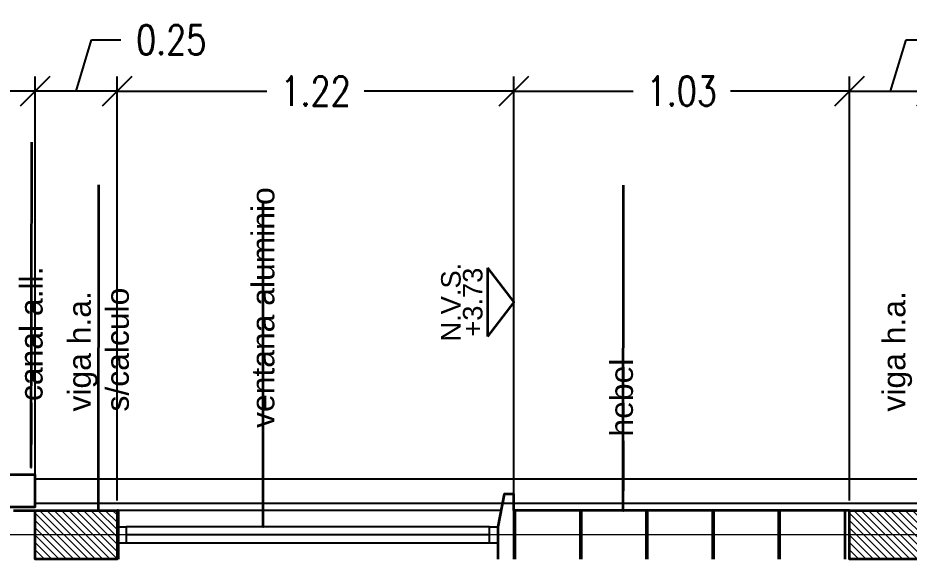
# Model space of a CAD drawing. Header units: metres. Extents: x 45 to 666, y -23 to 325.
# Drawn here: x 626.38 to 629.116, y 50.064 to 51.727 of the extents above; entities that cross this region are included whole.
import ezdxf
from ezdxf.enums import TextEntityAlignment as Align

# ---------------------------------------------------------------- set-up
doc = ezdxf.new("R2010")
doc.units = ezdxf.units.M
doc.header["$LTSCALE"] = 5
doc.header["$MEASUREMENT"] = 0
doc.layers.get('0').update_dxf_attribs({"color": 30})
doc.layers.get('DEFPOINTS').update_dxf_attribs({"color": 210})
for name, color, linetype, lineweight in [('A-ANNO-DIMS', 3, 'Continuous', 18), ('A-ANNO-NOTE', 7, 'Continuous', 35), ('A-ANNO-SYMB', 3, 'Continuous', 18), ('A-ELEV-MBE1', 7, 'Continuous', 35), ('A-ELEV-MBE2', 4, 'Continuous', 25), ('A-GLAZ-FULL', 4, 'Continuous', 25), ('A-WALL-FULL', 7, 'Continuous', 35), ('A-WALL-FULL-EXTR', 7, 'Continuous', 35), ('A-WALL-PATT', 8, 'Continuous', 18)]:
    doc.layers.add(name, color=color, linetype=linetype, lineweight=lineweight)
doc.styles.add('E-ARIAL', font='arial.ttf')
doc.styles.add('E-ROMANS', font='romans.shx', dxfattribs={"width": 0.8})
doc.dimstyles.new('E-0050_TICK_18', dxfattribs={"dimscale": 0.001, "dimtxt": 90, "dimasz": 90, "dimexe": 45, "dimexo": 30, "dimgap": 45, "dimtad": 0, "dimzin": 0, "dimdsep": 46, "dimtxsty": 'E-ROMANS', "dimblk": 'OBLIQUE', "dimcen": 45, "dimclrd": 256, "dimclre": 256, "dimclrt": 256, "dimadec": 0, "dimazin": 0, "dimtfac": 1, "dimtmove": 1, "dimatfit": 3, "dimldrblk": 'OPEN90', "dimfxl": 1, "dimtfill": 1, "dimtolj": 1, "dimtzin": 0, "dimarcsym": 0})
doc.dimstyles.new('E-0200_TICK_12', dxfattribs={"dimscale": 0.001, "dimtxt": 240, "dimasz": 240, "dimexe": 120, "dimexo": 80, "dimgap": 120, "dimtad": 0, "dimzin": 0, "dimdsep": 46, "dimtxsty": 'E-ROMANS', "dimblk": 'OBLIQUE', "dimcen": 120, "dimclrd": 256, "dimclre": 256, "dimclrt": 256, "dimadec": 0, "dimazin": 0, "dimtfac": 1, "dimtmove": 1, "dimatfit": 3, "dimldrblk": 'OPEN90', "dimfxl": 1, "dimtfill": 1, "dimtolj": 1, "dimtzin": 0, "dimlwd": -1, "dimarcsym": 0})

# ---------------------------------------------------------------- blocks, each defined once
blk = doc.blocks.new('TAG-LEVEL-CO')
for points in [[(0.3520724441553682, 0.2717446998826745), (-0.3520724441553682, 0.2717446998826745)], [(0.3520724441553682, 0.2717446998826745), (0, 0), (-0.3520724441553682, 0.2717446998826745)]]:
    blk.add_lwpolyline(points)
at = {"style": 'E-ARIAL'}
for tag, p in [('N.P.T.', (0, 0.4855837520806574)), ('%%P0,00', (0, 0.2624009185367413))]:
    blk.add_attdef(tag, text='', height=0.2, dxfattribs=at).set_placement(p, align=Align.BOTTOM_CENTER)
blk = doc.blocks.new('_Oblique')
at = {"color": 0, "linetype": 'ByBlock', "lineweight": -2}
blk.add_line((-0.5, -0.5), (0.5, 0.5), dxfattribs=at)
blk = doc.blocks.new('*D574')
at = {"layer": 'A-ANNO-DIMS', "lineweight": -2, "transparency": 16777216}
for p, q in [((629.0589255912341, 51.50201347637912), (629.1061755912341, 51.65951347637912)), ((629.1061755912341, 51.65951347637912), (629.1961755912341, 51.65951347637912)), ((628.932925591234, 50.24420519101446), (628.932925591234, 51.54701347637912)), ((629.1849255912341, 50.24420519101446), (629.1849255912341, 51.54701347637912)), ((628.932925591234, 51.50201347637912), (629.1849255912341, 51.50201347637912))]:
    blk.add_line(p, q, dxfattribs=at)
at = {"layer": 'DEFPOINTS', "color": 0, "transparency": 16777216}
for p in [(629.1849255912341, 51.50201347637912), (628.932925591234, 50.21420519101446), (629.1849255912341, 50.21420519101446)]:
    blk.add_point(p, dxfattribs=at)
at = {"layer": 'A-ANNO-DIMS', "lineweight": -2, "transparency": 16777216, "xscale": 0.09, "yscale": 0.09, "zscale": 0.09, "rotation": 180}
blk.add_blockref('_Oblique', (628.932925591234, 51.50201347637912), dxfattribs=at)
at = {"layer": 'A-ANNO-DIMS', "lineweight": -2, "transparency": 16777216, "xscale": 0.09, "yscale": 0.09, "zscale": 0.09}
blk.add_blockref('_Oblique', (629.1849255912341, 51.50201347637912), dxfattribs=at)
at = {"layer": 'A-ANNO-DIMS', "transparency": 16777216, "insert": (629.3508898769484, 51.65951347637912), "char_height": 0.09, "attachment_point": 5, "style": 'E-ROMANS', "bg_fill": 3, "box_fill_scale": 1.25, "bg_fill_color": 256, "bg_fill_true_color": 13158600, "bg_fill_transparency": 0}
blk.add_mtext('\\A1;0.25', dxfattribs=at)
blk = doc.blocks.new('_Open90')
at = {"color": 0, "linetype": 'ByBlock', "lineweight": -2}
for p, q in [((-0.5, 0.5), (0, 0)), ((0, 0), (-1, 0)), ((0, 0), (-0.5, -0.5))]:
    blk.add_line(p, q, dxfattribs=at)
blk = doc.blocks.new('*D575')
at = {"layer": 'A-ANNO-DIMS', "lineweight": -2, "transparency": 16777216}
for p, q in [((627.9029255912341, 50.24420519101446), (627.9029255912341, 51.54701347637912)), ((628.932925591234, 50.24420519101446), (628.932925591234, 51.54701347637912)), ((627.9029255912341, 51.50201347637912), (628.2683541626626, 51.50201347637912)), ((628.932925591234, 51.50201347637912), (628.5674970198055, 51.50201347637912))]:
    blk.add_line(p, q, dxfattribs=at)
at = {"layer": 'DEFPOINTS', "color": 0, "transparency": 16777216}
for p in [(627.9029255912341, 51.50201347637912), (627.9029255912341, 50.21420519101446), (628.932925591234, 50.21420519101446)]:
    blk.add_point(p, dxfattribs=at)
at = {"layer": 'A-ANNO-DIMS', "lineweight": -2, "transparency": 16777216, "xscale": 0.09, "yscale": 0.09, "zscale": 0.09, "rotation": 180}
blk.add_blockref('_Oblique', (627.9029255912341, 51.50201347637912), dxfattribs=at)
at = {"layer": 'A-ANNO-DIMS', "lineweight": -2, "transparency": 16777216, "xscale": 0.09, "yscale": 0.09, "zscale": 0.09}
blk.add_blockref('_Oblique', (628.932925591234, 51.50201347637912), dxfattribs=at)
at = {"layer": 'A-ANNO-DIMS', "transparency": 16777216, "insert": (628.417925591234, 51.50201347637912), "char_height": 0.09, "attachment_point": 5, "style": 'E-ROMANS', "bg_fill": 3, "box_fill_scale": 1.25, "bg_fill_color": 256, "bg_fill_true_color": 13158600, "bg_fill_transparency": 0}
blk.add_mtext('\\A1;1.03', dxfattribs=at)
blk = doc.blocks.new('*D576')
at = {"layer": 'A-ANNO-DIMS', "lineweight": -2, "transparency": 16777216}
for p, q in [((626.6849255912342, 50.24420519101446), (626.6849255912342, 51.54701347637909)), ((627.9029255912335, 50.24420519101449), (627.9029255912335, 51.54701347637909)), ((626.6849255912342, 51.50201347637909), (627.1443541626624, 51.50201347637909)), ((627.9029255912335, 51.50201347637909), (627.4434970198052, 51.50201347637909))]:
    blk.add_line(p, q, dxfattribs=at)
at = {"layer": 'DEFPOINTS', "color": 0, "transparency": 16777216}
for p in [(626.6849255912342, 51.50201347637909), (626.6849255912342, 50.21420519101446), (627.9029255912335, 50.21420519101449)]:
    blk.add_point(p, dxfattribs=at)
at = {"layer": 'A-ANNO-DIMS', "lineweight": -2, "transparency": 16777216, "xscale": 0.09, "yscale": 0.09, "zscale": 0.09, "rotation": 180}
blk.add_blockref('_Oblique', (626.6849255912342, 51.50201347637909), dxfattribs=at)
at = {"layer": 'A-ANNO-DIMS', "lineweight": -2, "transparency": 16777216, "xscale": 0.09, "yscale": 0.09, "zscale": 0.09}
blk.add_blockref('_Oblique', (627.9029255912335, 51.50201347637909), dxfattribs=at)
at = {"layer": 'A-ANNO-DIMS', "transparency": 16777216, "insert": (627.2939255912338, 51.50201347637909), "char_height": 0.09, "attachment_point": 5, "style": 'E-ROMANS', "bg_fill": 3, "box_fill_scale": 1.25, "bg_fill_color": 256, "bg_fill_true_color": 13158600, "bg_fill_transparency": 0}
blk.add_mtext('\\A1;1.22', dxfattribs=at)
blk = doc.blocks.new('*D577')
at = {"layer": 'A-ANNO-DIMS', "lineweight": -2, "transparency": 16777216}
for p, q in [((626.5589255912341, 51.50201347637912), (626.6061755912341, 51.65951347637912)), ((626.6061755912341, 51.65951347637912), (626.6961755912341, 51.65951347637912)), ((626.432925591234, 50.24420519101446), (626.432925591234, 51.54701347637912)), ((626.6849255912342, 50.24420519101443), (626.6849255912342, 51.54701347637912)), ((626.6849255912342, 51.50201347637912), (626.432925591234, 51.50201347637912))]:
    blk.add_line(p, q, dxfattribs=at)
at = {"layer": 'DEFPOINTS', "color": 0, "transparency": 16777216}
for p in [(626.432925591234, 51.50201347637912), (626.432925591234, 50.21420519101446), (626.6849255912342, 50.21420519101443)]:
    blk.add_point(p, dxfattribs=at)
at = {"layer": 'A-ANNO-DIMS', "lineweight": -2, "transparency": 16777216, "xscale": 0.09, "yscale": 0.09, "zscale": 0.09, "rotation": 180}
blk.add_blockref('_Oblique', (626.432925591234, 51.50201347637912), dxfattribs=at)
at = {"layer": 'A-ANNO-DIMS', "lineweight": -2, "transparency": 16777216, "xscale": 0.09, "yscale": 0.09, "zscale": 0.09}
blk.add_blockref('_Oblique', (626.6849255912342, 51.50201347637912), dxfattribs=at)
at = {"layer": 'A-ANNO-DIMS', "transparency": 16777216, "insert": (626.8508898769484, 51.65951347637912), "char_height": 0.09, "attachment_point": 5, "style": 'E-ROMANS', "bg_fill": 3, "box_fill_scale": 1.25, "bg_fill_color": 256, "bg_fill_true_color": 13158600, "bg_fill_transparency": 0}
blk.add_mtext('\\A1;0.25', dxfattribs=at)
blk = doc.blocks.new('*D592')
at = {"layer": 'A-ANNO-DIMS', "lineweight": -2, "transparency": 16777216}
for p, q in [((623.432925591234, 47.42649542217545), (623.432925591234, 51.54701347637889)), ((626.432925591234, 50.24420519101443), (626.432925591234, 51.54701347637889)), ((623.432925591234, 51.50201347637889), (624.7782113055198, 51.50201347637889)), ((626.432925591234, 51.50201347637889), (625.0876398769483, 51.50201347637889))]:
    blk.add_line(p, q, dxfattribs=at)
at = {"layer": 'DEFPOINTS', "color": 0, "transparency": 16777216}
for p in [(623.432925591234, 51.50201347637889), (626.432925591234, 50.21420519101443), (623.432925591234, 47.39649542217545)]:
    blk.add_point(p, dxfattribs=at)
at = {"layer": 'A-ANNO-DIMS', "lineweight": -2, "transparency": 16777216, "xscale": 0.09, "yscale": 0.09, "zscale": 0.09, "rotation": 180}
blk.add_blockref('_Oblique', (623.432925591234, 51.50201347637889), dxfattribs=at)
at = {"layer": 'A-ANNO-DIMS', "lineweight": -2, "transparency": 16777216, "xscale": 0.09, "yscale": 0.09, "zscale": 0.09}
blk.add_blockref('_Oblique', (626.432925591234, 51.50201347637889), dxfattribs=at)
at = {"layer": 'A-ANNO-DIMS', "transparency": 16777216, "insert": (624.932925591234, 51.50201347637889), "char_height": 0.09, "attachment_point": 5, "style": 'E-ROMANS', "bg_fill": 3, "box_fill_scale": 1.25, "bg_fill_color": 256, "bg_fill_true_color": 13158600, "bg_fill_transparency": 0}
blk.add_mtext('\\A1;3.00', dxfattribs=at)

msp = doc.modelspace()

# ---------------------------------------------------------------- hatches: boundary and pattern name
at = {"layer": 'A-WALL-PATT'}
h = msp.add_hatch(dxfattribs=at)
h.set_pattern_fill('LINE', color=256, scale=0.005, angle=494.9999999999999, style=0)
h.set_pattern_definition([(134.9999999999999, (698.9186939494945, -76.72320084006897), (-0.01122532015133644, -0.01122532015133644), [])])
h.paths.add_polyline_path([(626.432925591234, 50.13920519101436), (626.432925591234, 50.06420519101434), (626.684925591234, 50.06420519101431), (626.6849255912341, 50.1392051910143)])
h.paths.add_polyline_path([(626.432925591234, 50.21420519101437), (626.432925591234, 50.13920519101433), (626.684925591234, 50.13920519101436), (626.684925591234, 50.21420519101434)])
h = msp.add_hatch(dxfattribs=at)
h.set_pattern_fill('LINE', color=256, scale=0.005, angle=494.9999999999999, style=0)
h.set_pattern_definition([(134.9999999999999, (701.4186939494944, -76.72320084006894), (-0.01122532015133644, -0.01122532015133644), [])])
h.paths.add_polyline_path([(628.932925591234, 50.13920519101438), (628.932925591234, 50.06420519101437), (629.184925591234, 50.06420519101434), (629.184925591234, 50.13920519101433)])
h.paths.add_polyline_path([(628.932925591234, 50.2142051910144), (628.932925591234, 50.13920519101436), (629.184925591234, 50.13920519101438), (629.184925591234, 50.21420519101437)])

# ---------------------------------------------------------------- linework, layer by layer
at = {"layer": 'A-ANNO-SYMB', "ltscale": 2}
msp.add_lwpolyline([(633.3241967898144, 50.13920519101447), (621.8616135462602, 50.13920519101447)], dxfattribs=at)
at = {"layer": 'A-ELEV-MBE1'}
msp.add_line((626.3672509064693, 50.21420519101446), (626.432925591234, 50.21420519101446), dxfattribs=at)
at = {"layer": 'A-ELEV-MBE2'}
for points in [[(626.432400957953, 50.31148918443742), (630.632925591234, 50.31148918443736)], [(626.432400957953, 50.23648918443743), (630.632925591234, 50.2364891844374)]]:
    msp.add_lwpolyline(points, dxfattribs=at)
at = {"layer": 'A-GLAZ-FULL'}
for p, q in [((627.8629259605999, 50.21406009372073), (626.6879255912341, 50.21420519101446)), ((627.8279255912336, 50.16391129190752), (626.7129255912341, 50.16391129190748)), ((627.8279255912336, 50.13891129190752), (626.7129255912341, 50.13891129190748)), ((627.8279255912336, 50.11391129190754), (626.7129255912341, 50.1139112919075))]:
    msp.add_line(p, q, dxfattribs=at)
for points in [[(626.6879255912343, 50.16391129190748), (626.7129255912341, 50.16391129190748), (626.7129255912341, 50.1139112919075), (626.6879255912343, 50.1139112919075)], [(627.8529255912335, 50.11391129190754), (627.8279255912336, 50.11391129190754), (627.8279255912336, 50.16391129190752), (627.8529255912335, 50.16391129190752)]]:
    msp.add_lwpolyline(points, dxfattribs=at)
at = {"layer": 'A-WALL-FULL'}
for points in [[(626.6849255912342, 50.21420519101443), (626.6849255912342, 50.06420519101439), (626.432925591234, 50.06420519101439), (626.432925591234, 50.21420519101443), (626.6849255912342, 50.21420519101443)], [(629.1849255912341, 50.21420519101446), (629.1849255912341, 50.06420519101442), (628.932925591234, 50.06420519101442), (628.932925591234, 50.21420519101446), (629.1849255912341, 50.21420519101446)]]:
    msp.add_lwpolyline(points, dxfattribs=at)
at = {"layer": 'A-WALL-FULL-EXTR'}
for p, q in [((626.6879255912341, 50.21420519101437), (626.6849255912342, 50.21420519101437)), ((626.6879255912341, 50.21420519101437), (626.6879255912341, 50.06420519101439)), ((628.932925591234, 50.21420519101446), (627.9029255912341, 50.21420519101449)), ((627.9029255912341, 50.21420519101446), (627.9029255912341, 50.06420519101448)), ((627.9059255912341, 50.21420519101446), (627.9059255912341, 50.06420519101448)), ((628.1059255912342, 50.21420519101446), (628.1059255912342, 50.06420519101448)), ((628.1089255912341, 50.21420519101446), (628.1089255912341, 50.06420519101448)), ((628.3089255912341, 50.21420519101451), (628.3089255912341, 50.06420519101451)), ((628.3119255912341, 50.21420519101451), (628.3119255912341, 50.06420519101451)), ((628.5119255912341, 50.21420519101446), (628.5119255912341, 50.06420519101448)), ((628.514925591234, 50.21420519101446), (628.514925591234, 50.06420519101448)), ((628.7149255912341, 50.21420519101446), (628.7149255912341, 50.06420519101448)), ((628.717925591234, 50.21420519101446), (628.717925591234, 50.06420519101448)), ((628.917925591234, 50.21420519101446), (628.917925591234, 50.06420519101448))]:
    msp.add_line(p, q, dxfattribs=at)
msp.add_lwpolyline([(626.312400957953, 50.34420519101448), (626.312400957953, 50.3242051910145), (626.432400957953, 50.3242051910145), (626.432400957953, 50.22420519101445), (626.2924009579529, 50.22420519101445)], dxfattribs=at)

# ---------------------------------------------------------------- block references
at = {"layer": 'A-ANNO-NOTE', "xscale": 0.3000000000000114, "yscale": 0.3000000000000114, "zscale": 0.3000000000000114, "rotation": 90}
msp.add_blockref('TAG-LEVEL-CO', (627.9029255912341, 50.85361569230972), dxfattribs=at).add_auto_attribs({'%%P0,00': '+3.73', 'N.P.T.': 'N.V.S.'})

# ---------------------------------------------------------------- texts
at = {"layer": 'A-ANNO-NOTE', "char_height": 0.07, "attachment_point": 4, "rotation": 89.99999999999997, "style": 'E-ARIAL'}
for s, insert in [('ventana aluminio', (627.1329524350348, 50.46741617659012)), ('canal a.ll.', (626.4216163408603, 50.5499860281013)), ('viga h.a.\\Ps/calculo', (626.6279022410965, 50.51771007569707)), ('viga h.a.\\Ps/calculo', (629.1279022410965, 50.51771007569707)), ('hebel', (628.2335043220185, 50.44092792454472))]:
    msp.add_mtext(s, dxfattribs=dict(at, insert=insert))

# ---------------------------------------------------------------- leaders
at = {"layer": 'A-ANNO-NOTE', "annotation_type": 0, "has_hookline": 1, "hookline_direction": 0}
for points, text_width, horizontal_direction in [([(626.4214977132966, 50.3455225889808), (626.4216796174508, 50.48610608225073), (626.4216220324587, 50.54424015917311)], 0.4008049113233288, (5.510728592200698e-16, 1, 0)), ([(627.1329255912341, 50.16391129190751), (627.1330157116254, 50.40353623073955), (627.1329581266332, 50.46167030766193)], 0.7344747612551161, (5.510728592200698e-16, 1, 0)), ([(626.6278753972958, 50.21420519101446), (626.6279655176872, 50.45383012984649), (626.6279079326949, 50.51196420676888)], 0.3738267394270123, (5.510728592200698e-16, 1, 0)), ([(628.238218583813, 50.21296499633701), (628.2382991814227, 50.42726940631854), (628.2385368643313, 50.27458698747952)], 0.2259481582537518, (5.510728592200698e-16, 1, 0)), ([(626.582925591234, 49.01170519101439), (626.1926194804927, 48.99333433162496), (626.1925618955005, 49.05146840854734)], 1.000723055934516, (2.281676366941432e-15, 1, 0))]:
    msp.add_leader(points, dimstyle='E-0200_TICK_12', override={"dimasz": 0.2, "dimtad": 0, "dimldrblk": 'Open90'}, dxfattribs=dict(at, text_width=text_width, horizontal_direction=horizontal_direction))

# ---------------------------------------------------------------- next in the draw order: dimensions: what is measured, and where the dimension line sits
at = {"layer": 'A-ANNO-DIMS'}
dim = msp.add_linear_dim(base=(629.1849255912341, 51.50201347637912), p1=(628.932925591234, 50.21420519101446), p2=(629.1849255912341, 50.21420519101446), dimstyle='E-0050_TICK_18', dxfattribs=at)
dim.commit()
dim.dimension.update_dxf_attribs({"geometry": '*D574', "text_midpoint": (629.2411755912341, 51.65951347637912)})

# ---------------------------------------------------------------- next in the draw order: dimensions: what is measured, and where the dimension line sits
dim = msp.add_linear_dim(base=(627.9029255912341, 51.50201347637912), p1=(628.932925591234, 50.21420519101446), p2=(627.9029255912341, 50.21420519101446), dimstyle='E-0050_TICK_18', dxfattribs=at)
dim.commit()
dim.dimension.update_dxf_attribs({"geometry": '*D575', "text_midpoint": (628.417925591234, 51.50201347637912)})

# ---------------------------------------------------------------- next in the draw order: dimensions: what is measured, and where the dimension line sits
dim = msp.add_linear_dim(base=(626.6849255912342, 51.50201347637909), p1=(627.9029255912335, 50.21420519101449), p2=(626.6849255912342, 50.21420519101446), dimstyle='E-0050_TICK_18', dxfattribs=at)
dim.commit()
dim.dimension.update_dxf_attribs({"geometry": '*D576', "text_midpoint": (627.2939255912338, 51.50201347637909)})

# ---------------------------------------------------------------- next in the draw order: linework, layer by layer
at = {"layer": 'A-WALL-FULL-EXTR'}
msp.add_lwpolyline([(627.9029255912335, 50.21420519101454), (627.9029255912335, 50.26420519101455), (627.8729255912335, 50.26420519101455), (627.8529255912335, 50.16391129190752), (627.8529255912335, 50.06420519101451)], dxfattribs=at)

# ---------------------------------------------------------------- next in the draw order: dimensions: what is measured, and where the dimension line sits
at = {"layer": 'A-ANNO-DIMS'}
dim = msp.add_linear_dim(base=(626.432925591234, 51.50201347637912), p1=(626.6849255912342, 50.21420519101443), p2=(626.432925591234, 50.21420519101446), dimstyle='E-0050_TICK_18', dxfattribs=at)
dim.commit()
dim.dimension.update_dxf_attribs({"geometry": '*D577', "text_midpoint": (626.7411755912341, 51.65951347637912)})

# ---------------------------------------------------------------- next in the draw order: dimensions: what is measured, and where the dimension line sits
dim = msp.add_linear_dim(base=(623.432925591234, 51.50201347637889), p1=(626.432925591234, 50.21420519101443), p2=(623.432925591234, 47.39649542217545), dimstyle='E-0050_TICK_18', dxfattribs=at)
dim.commit()
dim.dimension.update_dxf_attribs({"geometry": '*D592', "text_midpoint": (624.932925591234, 51.50201347637889)})

doc.saveas('drawing.dxf')
